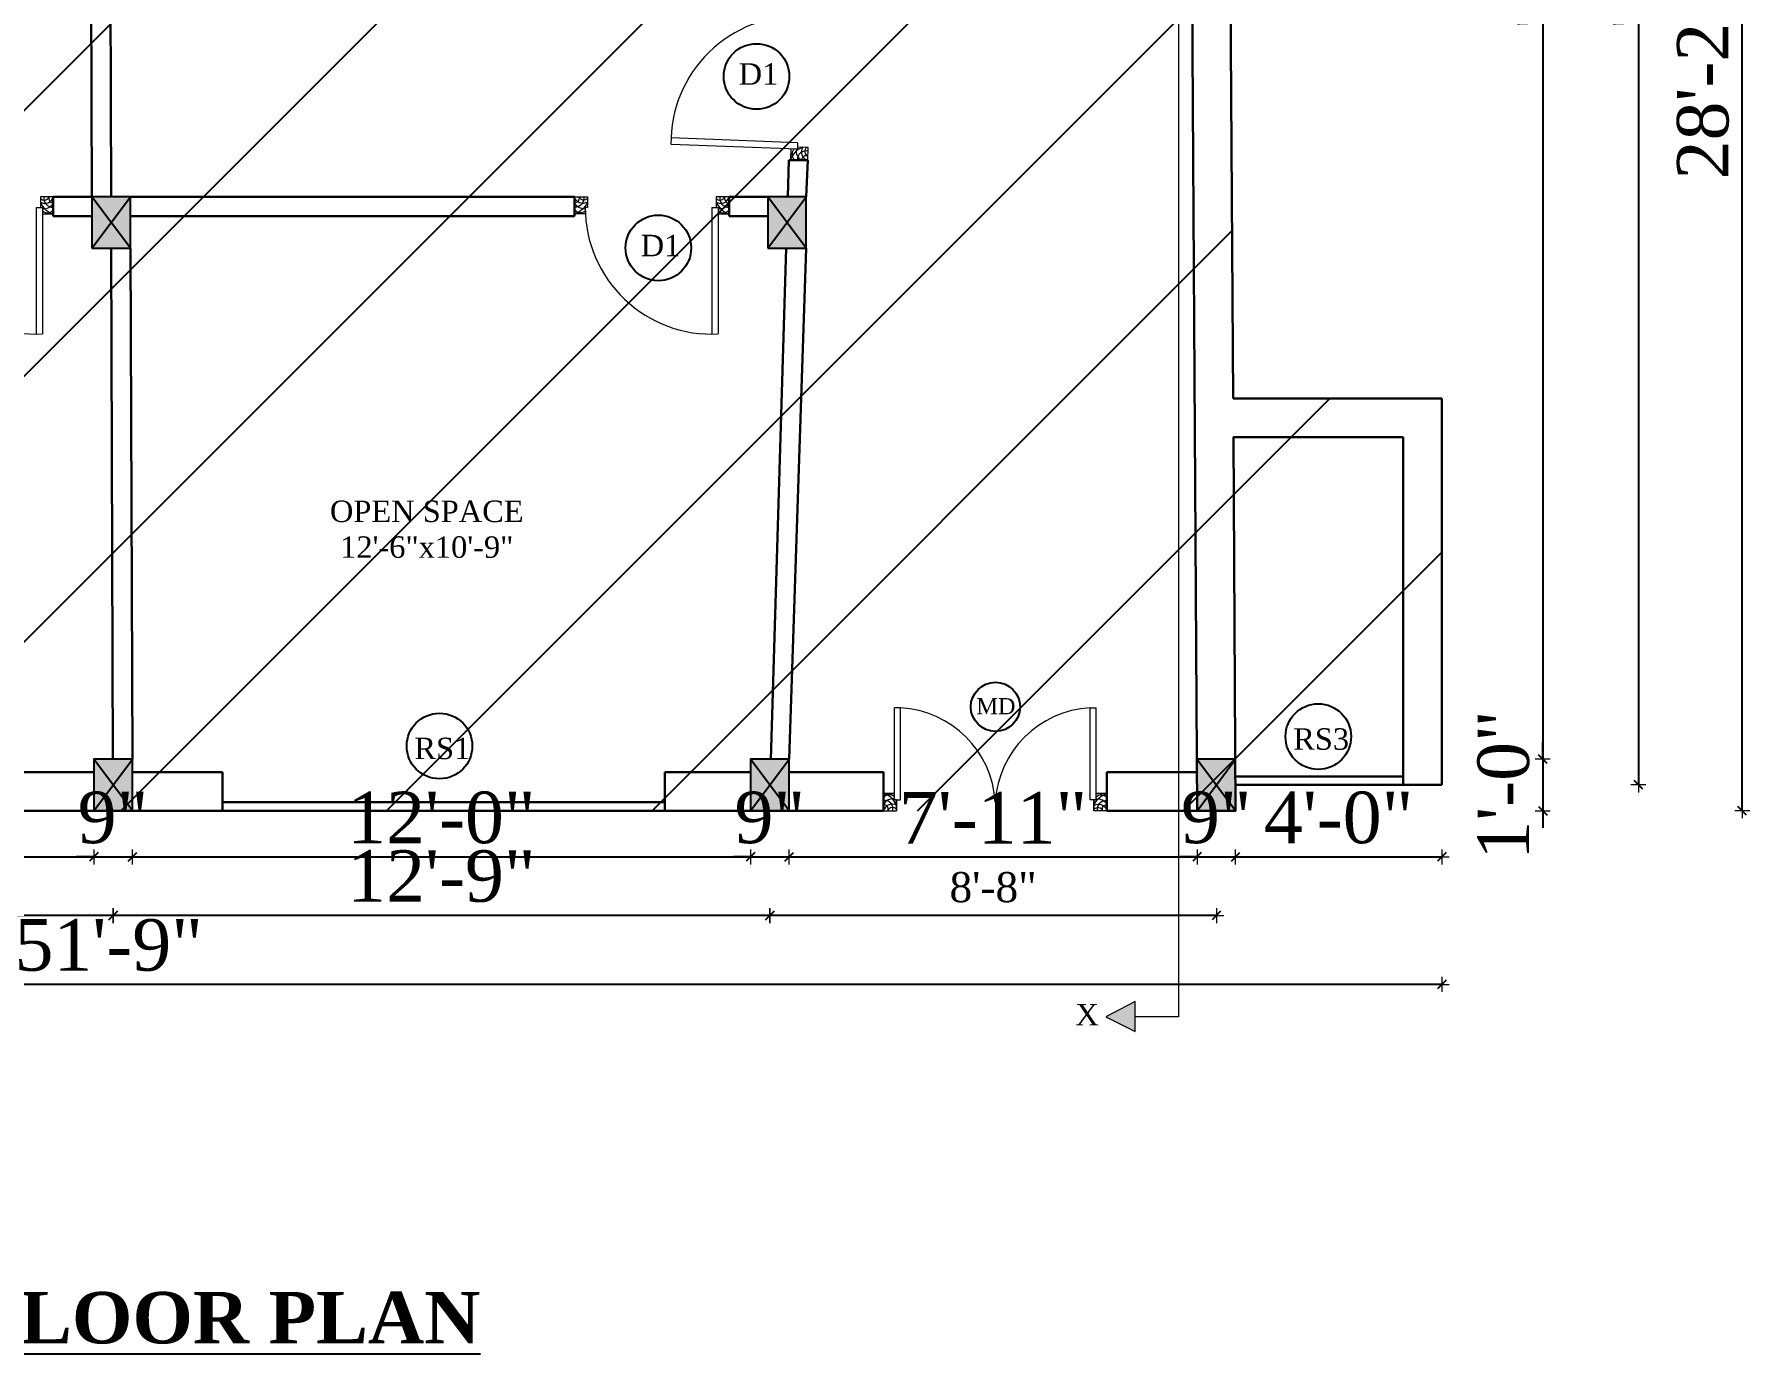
# Model space of a CAD drawing. Header units: inches. Extents: x 2 to 197762, y -33236 to 9.
# Drawn here: x 79396.8 to 79796.4, y -17100.2 to -16792.9 of the extents above; entities that cross this region are included whole.
import ezdxf

# ---------------------------------------------------------------- set-up
doc = ezdxf.new("R2010")
doc.units = ezdxf.units.IN
doc.header["$LTSCALE"] = 5
doc.header["$MEASUREMENT"] = 0
for name, color, linetype, lineweight in [('A-WALL', 7, 'Continuous', 9), ('Dimension', 7, 'Continuous', 18), ('DOOR', 62, 'Continuous', 0)]:
    doc.layers.add(name, color=color, linetype=linetype, lineweight=lineweight)
doc.layers.add('dim line', color=7, linetype='Continuous', lineweight=15, true_color=0xfab2b2)
doc.layers.add('TEXT', color=6, linetype='Continuous')
doc.layers.add('WALL', color=7, linetype='Continuous')
doc.styles.add('ordinary', font='times.ttf')
doc.dimstyles.new('Copy of 96', dxfattribs={"dimtxt": 7, "dimasz": 4, "dimexe": 0.5, "dimexo": 0.5, "dimgap": 3, "dimtad": 1, "dimdec": 1, "dimzin": 11, "dimdsep": 46, "dimlunit": 4, "dimtxsty": 'ordinary', "dimblk": 'OBLIQUE', "dimcen": 0.09, "dimse1": 1, "dimse2": 1, "dimclrt": 6, "dimazin": 0, "dimtfac": 1, "dimtdec": 1, "dimtix": 1, "dimtmove": 2, "dimatfit": 3, "dimldrblk": 'leader', "dimfxl": 0.5, "dimfxlon": 1, "dimtolj": 1, "dimtzin": 0, "dimarcsym": 0})

# ---------------------------------------------------------------- blocks, each defined once
blk = doc.blocks.new('C1a')
at = {"color": 1, "ltscale": 5}
for p, q in [((18657.75, 4625.76), (18648.75, 4625.76)), ((18648.75, 4625.76), (18648.82, 4613.76)), ((18657.82, 4613.76), (18657.75, 4625.76)), ((18648.82, 4613.76), (18657.82, 4613.76))]:
    blk.add_line(p, q, dxfattribs=at)
blk = doc.blocks.new('A$C27B36B59')
at = {"layer": 'DOOR'}
for p, q in [((0, 4), (0, 0)), ((2.5, 4), (0, 4)), ((2.5, 2.5), (2.5, 4)), ((0, 0), (3, 0)), ((3, 2.5), (2.5, 2.5)), ((3, 0), (3, 2.5))]:
    blk.add_line(p, q, dxfattribs=at)
for centre, radius, start, end in [((-1.4, -0.54), 4.75, 22.1411, 72.838), ((1.34, 2.09), 1.64, 45.138, 144.8948), ((2.21, 0.3), 2.49, 83.3149, 152.658), ((0.13, 0.37), 2.05, 349.4875, 93.6805), ((1.96, -0.47), 2.01, 58.7447, 166.495), ((-0.06, 0.32), 1.13, 343.542, 86.947), ((2.08, -0.4), 1.17, 38.2816, 160.1519)]:
    blk.add_arc(centre, radius, start, end, dxfattribs=at)
blk = doc.blocks.new('D2')
at = {"layer": 'DOOR'}
for p, q in [((74473.95, 24047.59), (74473.95, 24018.09)), ((74473.95, 24047.59), (74475.45, 24047.59)), ((74475.45, 24047.59), (74475.45, 24018.13))]:
    blk.add_line(p, q, dxfattribs=at)
blk.add_arc((74473.95, 24047.59), 29.5, 180, 272.9146, dxfattribs=at)
at = {"layer": 'DOOR', "xscale": -1, "rotation": 180}
blk.add_blockref('A$C27B36B59', (74441.95, 24050.09), dxfattribs=at)
at = {"layer": 'DOOR', "rotation": 180}
blk.add_blockref('A$C27B36B59', (74477.95, 24050.09), dxfattribs=at)
blk = doc.blocks.new('x-x')
at = {"ltscale": 5}
for points in [[(11364.03, -701.52), (11364.03, -694.51), (11357.15, -698.09)], [(11364.03, -1135.52), (11364.03, -1128.51), (11357.15, -1132.09)]]:
    blk.add_hatch(color=256, dxfattribs=at).paths.add_polyline_path(points)
for p, q in [((11364.03, -694.51), (11357.15, -698.09)), ((11364.03, -701.52), (11364.03, -694.51)), ((11357.15, -698.09), (11364.03, -701.52)), ((11374.13, -698.09), (11364.03, -698.09)), ((11374.13, -698.09), (11374.13, -1132.09)), ((11364.03, -1128.51), (11357.15, -1132.09)), ((11364.03, -1135.52), (11364.03, -1128.51)), ((11357.15, -1132.09), (11364.03, -1135.52)), ((11374.13, -1132.09), (11364.03, -1132.09))]:
    blk.add_line(p, q, dxfattribs=at)
at = {"layer": 'A-WALL', "color": 1, "ltscale": 5}
blk.add_line((11374.13, -1120.09), (11374.13, -1132.09), dxfattribs=at)
at = {"layer": 'TEXT', "style": 'ordinary'}
for p in [(11350.08, -700.97), (11350.08, -1134.1)]:
    blk.add_text('X', height=5, dxfattribs=at).set_placement(p)
blk = doc.blocks.new('oblique')
at = {"color": 0, "lineweight": -2}
blk.add_line((0.25, 0.25), (-0.25, -0.25), dxfattribs=at)
at = {"layer": 'dim line', "lineweight": 9}
for p, q in [((-0.4375, 0), (0.4375, 0)), ((0, 0.4375), (0, -0.4375))]:
    blk.add_line(p, q, dxfattribs=at)
blk = doc.blocks.new('*D568')
at = {"layer": 'A-WALL', "color": 0, "lineweight": -2, "ltscale": 50, "transparency": 16777216}
blk.add_line((79672.19, -16998.13), (79568.19, -16998.13), dxfattribs=at)
at = {"layer": 'Defpoints', "color": 0, "ltscale": 50, "transparency": 16777216}
for p in [(79568.19, -16973.71), (79672.19, -16973.71), (79568.19, -16998.13)]:
    blk.add_point(p, dxfattribs=at)
at = {"layer": 'A-WALL', "color": 0, "lineweight": -2, "ltscale": 50, "transparency": 16777216, "xscale": 4, "yscale": 4, "zscale": 4, "rotation": 180}
blk.add_blockref('oblique', (79568.19, -16998.13), dxfattribs=at)
at = {"layer": 'A-WALL', "color": 0, "lineweight": -2, "ltscale": 50, "transparency": 16777216, "xscale": 4, "yscale": 4, "zscale": 4}
blk.add_blockref('oblique', (79672.19, -16998.13), dxfattribs=at)
at = {"layer": 'A-WALL', "color": 6, "ltscale": 50, "transparency": 16777216, "insert": (79620.19, -16991.57), "char_height": 7, "attachment_point": 5, "style": 'ordinary'}
blk.add_mtext('\\A1;8\'-8"', dxfattribs=at)
blk = doc.blocks.new('_OBLIQUE')
at = {"color": 0, "linetype": 'ByBlock'}
blk.add_line((-0.5, -0.5), (0.5, 0.5), dxfattribs=at)
blk = doc.blocks.new('leader')
at = {"layer": 'Dimension'}
for p, q in [((0, -4.328), (0, 4.328)), ((-4.424, 0), (4.424, 0))]:
    blk.add_line(p, q, dxfattribs=at)
blk = doc.blocks.new('*D569')
at = {"layer": 'A-WALL', "color": 0, "lineweight": -2, "ltscale": 50, "transparency": 16777216}
blk.add_line((79568.19, -16998.13), (79415.19, -16998.13), dxfattribs=at)
at = {"layer": 'Defpoints', "color": 0, "ltscale": 50, "transparency": 16777216}
for p in [(79415.19, -16973.71), (79568.19, -16973.71), (79415.19, -16998.13)]:
    blk.add_point(p, dxfattribs=at)
at = {"layer": 'A-WALL', "color": 0, "lineweight": -2, "ltscale": 50, "transparency": 16777216, "xscale": 4, "yscale": 4, "zscale": 4, "rotation": 180}
blk.add_blockref('oblique', (79415.19, -16998.13), dxfattribs=at)
at = {"layer": 'A-WALL', "color": 0, "lineweight": -2, "ltscale": 50, "transparency": 16777216, "xscale": 4, "yscale": 4, "zscale": 4}
blk.add_blockref('oblique', (79568.19, -16998.13), dxfattribs=at)
at = {"layer": 'A-WALL', "color": 6, "ltscale": 50, "transparency": 16777216, "insert": (79491.69, -16989), "char_height": 12, "attachment_point": 5, "style": 'ordinary'}
blk.add_mtext('\\A1;12\'-9"', dxfattribs=at)
blk = doc.blocks.new('*D570')
at = {"layer": 'A-WALL', "color": 0, "lineweight": -2, "ltscale": 50, "transparency": 16777216}
blk.add_line((79415.19, -16998.13), (79265.19, -16998.13), dxfattribs=at)
at = {"layer": 'Defpoints', "color": 0, "ltscale": 50, "transparency": 16777216}
for p in [(79265.19, -16973.71), (79415.19, -16973.71), (79265.19, -16998.13)]:
    blk.add_point(p, dxfattribs=at)
at = {"layer": 'A-WALL', "color": 0, "lineweight": -2, "ltscale": 50, "transparency": 16777216, "xscale": 4, "yscale": 4, "zscale": 4, "rotation": 180}
blk.add_blockref('oblique', (79265.19, -16998.13), dxfattribs=at)
at = {"layer": 'A-WALL', "color": 0, "lineweight": -2, "ltscale": 50, "transparency": 16777216, "xscale": 4, "yscale": 4, "zscale": 4}
blk.add_blockref('oblique', (79415.19, -16998.13), dxfattribs=at)
at = {"layer": 'A-WALL', "color": 6, "ltscale": 50, "transparency": 16777216, "insert": (79340.19, -16989.02), "char_height": 12, "attachment_point": 5, "style": 'ordinary'}
blk.add_mtext('\\A1;12\'-6"', dxfattribs=at)
blk = doc.blocks.new('*D556')
at = {"layer": 'A-WALL', "color": 0, "lineweight": -2, "ltscale": 50, "transparency": 16777216}
blk.add_line((79724.69, -17014.18), (79103.69, -17014.18), dxfattribs=at)
at = {"layer": 'Defpoints', "color": 0, "ltscale": 50, "transparency": 16777216}
for p in [(79724.69, -16964.53), (79103.69, -16970.53), (79103.69, -17014.18)]:
    blk.add_point(p, dxfattribs=at)
at = {"layer": 'A-WALL', "color": 0, "lineweight": -2, "ltscale": 50, "transparency": 16777216, "xscale": 4, "yscale": 4, "zscale": 4, "rotation": 180}
blk.add_blockref('oblique', (79103.69, -17014.18), dxfattribs=at)
at = {"layer": 'A-WALL', "color": 0, "lineweight": -2, "ltscale": 50, "transparency": 16777216, "xscale": 4, "yscale": 4, "zscale": 4}
blk.add_blockref('oblique', (79724.69, -17014.18), dxfattribs=at)
at = {"layer": 'A-WALL', "color": 6, "ltscale": 50, "transparency": 16777216, "insert": (79414.19, -17005.05), "char_height": 12, "attachment_point": 5, "style": 'ordinary'}
blk.add_mtext('\\A1;51\'-9"', dxfattribs=at)
blk = doc.blocks.new('*D562')
at = {"layer": 'A-WALL', "color": 0, "lineweight": -2, "ltscale": 50, "transparency": 16777216}
blk.add_line((79269.69, -16984.47), (79410.69, -16984.47), dxfattribs=at)
at = {"layer": 'Defpoints', "color": 0, "ltscale": 50, "transparency": 16777216}
for p in [(79269.69, -16973.71), (79410.69, -16973.71), (79410.69, -16984.47)]:
    blk.add_point(p, dxfattribs=at)
at = {"layer": 'A-WALL', "color": 0, "lineweight": -2, "ltscale": 50, "transparency": 16777216, "xscale": 4, "yscale": 4, "zscale": 4, "rotation": 180}
blk.add_blockref('oblique', (79269.69, -16984.47), dxfattribs=at)
at = {"layer": 'A-WALL', "color": 0, "lineweight": -2, "ltscale": 50, "transparency": 16777216, "xscale": 4, "yscale": 4, "zscale": 4}
blk.add_blockref('oblique', (79410.69, -16984.47), dxfattribs=at)
at = {"layer": 'A-WALL', "color": 6, "ltscale": 50, "transparency": 16777216, "insert": (79340.19, -16975.35), "char_height": 12, "attachment_point": 5, "style": 'ordinary'}
blk.add_mtext('\\A1;11\'-9"', dxfattribs=at)
blk = doc.blocks.new('*D563')
at = {"layer": 'A-WALL', "color": 0, "lineweight": -2, "ltscale": 50, "transparency": 16777216}
for p, q in [((79410.69, -16984.47), (79406.69, -16984.47)), ((79410.69, -16984.47), (79419.69, -16984.47)), ((79419.69, -16984.47), (79423.69, -16984.47))]:
    blk.add_line(p, q, dxfattribs=at)
at = {"layer": 'Defpoints', "color": 0, "ltscale": 50, "transparency": 16777216}
for p in [(79410.69, -16973.71), (79419.69, -16973.71), (79419.69, -16984.47)]:
    blk.add_point(p, dxfattribs=at)
at = {"layer": 'A-WALL', "color": 0, "lineweight": -2, "ltscale": 50, "transparency": 16777216, "xscale": 4, "yscale": 4, "zscale": 4}
blk.add_blockref('oblique', (79410.69, -16984.47), dxfattribs=at)
at = {"layer": 'A-WALL', "color": 0, "lineweight": -2, "ltscale": 50, "transparency": 16777216, "xscale": 4, "yscale": 4, "zscale": 4, "rotation": 180}
blk.add_blockref('oblique', (79419.69, -16984.47), dxfattribs=at)
at = {"layer": 'A-WALL', "color": 6, "ltscale": 50, "transparency": 16777216, "insert": (79415.19, -16975.35), "char_height": 12, "attachment_point": 5, "style": 'ordinary'}
blk.add_mtext('\\A1;9"', dxfattribs=at)
blk = doc.blocks.new('*D564')
at = {"layer": 'A-WALL', "color": 0, "lineweight": -2, "ltscale": 50, "transparency": 16777216}
blk.add_line((79419.69, -16984.47), (79563.69, -16984.47), dxfattribs=at)
at = {"layer": 'Defpoints', "color": 0, "ltscale": 50, "transparency": 16777216}
for p in [(79419.69, -16973.71), (79563.69, -16973.71), (79563.69, -16984.47)]:
    blk.add_point(p, dxfattribs=at)
at = {"layer": 'A-WALL', "color": 0, "lineweight": -2, "ltscale": 50, "transparency": 16777216, "xscale": 4, "yscale": 4, "zscale": 4, "rotation": 180}
blk.add_blockref('oblique', (79419.69, -16984.47), dxfattribs=at)
at = {"layer": 'A-WALL', "color": 0, "lineweight": -2, "ltscale": 50, "transparency": 16777216, "xscale": 4, "yscale": 4, "zscale": 4}
blk.add_blockref('oblique', (79563.69, -16984.47), dxfattribs=at)
at = {"layer": 'A-WALL', "color": 6, "ltscale": 50, "transparency": 16777216, "insert": (79491.69, -16975.37), "char_height": 12, "attachment_point": 5, "style": 'ordinary'}
blk.add_mtext('\\A1;12\'-0"', dxfattribs=at)
blk = doc.blocks.new('*D565')
at = {"layer": 'A-WALL', "color": 0, "lineweight": -2, "ltscale": 50, "transparency": 16777216}
for p, q in [((79563.69, -16984.47), (79559.69, -16984.47)), ((79563.69, -16984.47), (79572.69, -16984.47)), ((79572.69, -16984.47), (79576.69, -16984.47))]:
    blk.add_line(p, q, dxfattribs=at)
at = {"layer": 'Defpoints', "color": 0, "ltscale": 50, "transparency": 16777216}
for p in [(79563.69, -16973.71), (79572.69, -16973.71), (79572.69, -16984.47)]:
    blk.add_point(p, dxfattribs=at)
at = {"layer": 'A-WALL', "color": 0, "lineweight": -2, "ltscale": 50, "transparency": 16777216, "xscale": 4, "yscale": 4, "zscale": 4}
blk.add_blockref('oblique', (79563.69, -16984.47), dxfattribs=at)
at = {"layer": 'A-WALL', "color": 0, "lineweight": -2, "ltscale": 50, "transparency": 16777216, "xscale": 4, "yscale": 4, "zscale": 4, "rotation": 180}
blk.add_blockref('oblique', (79572.69, -16984.47), dxfattribs=at)
at = {"layer": 'A-WALL', "color": 6, "ltscale": 50, "transparency": 16777216, "insert": (79568.19, -16975.35), "char_height": 12, "attachment_point": 5, "style": 'ordinary'}
blk.add_mtext('\\A1;9"', dxfattribs=at)
blk = doc.blocks.new('*D566')
at = {"layer": 'A-WALL', "color": 0, "lineweight": -2, "ltscale": 50, "transparency": 16777216}
blk.add_line((79572.69, -16984.47), (79667.69, -16984.47), dxfattribs=at)
at = {"layer": 'Defpoints', "color": 0, "ltscale": 50, "transparency": 16777216}
for p in [(79572.69, -16973.71), (79667.69, -16973.71), (79667.69, -16984.47)]:
    blk.add_point(p, dxfattribs=at)
at = {"layer": 'A-WALL', "color": 0, "lineweight": -2, "ltscale": 50, "transparency": 16777216, "xscale": 4, "yscale": 4, "zscale": 4, "rotation": 180}
blk.add_blockref('oblique', (79572.69, -16984.47), dxfattribs=at)
at = {"layer": 'A-WALL', "color": 0, "lineweight": -2, "ltscale": 50, "transparency": 16777216, "xscale": 4, "yscale": 4, "zscale": 4}
blk.add_blockref('oblique', (79667.69, -16984.47), dxfattribs=at)
at = {"layer": 'A-WALL', "color": 6, "ltscale": 50, "transparency": 16777216, "insert": (79620.19, -16975.35), "char_height": 12, "attachment_point": 5, "style": 'ordinary'}
blk.add_mtext('\\A1;7\'-11"', dxfattribs=at)
blk = doc.blocks.new('*D589')
at = {"layer": 'A-WALL', "color": 0, "lineweight": -2, "ltscale": 50, "transparency": 16777216}
for p, q in [((79667.69, -16984.47), (79663.69, -16984.47)), ((79667.69, -16984.47), (79676.69, -16984.47)), ((79676.69, -16984.47), (79680.69, -16984.47))]:
    blk.add_line(p, q, dxfattribs=at)
at = {"layer": 'Defpoints', "color": 0, "ltscale": 50, "transparency": 16777216}
for p in [(79667.69, -16973.71), (79676.69, -16973.71), (79676.69, -16984.47)]:
    blk.add_point(p, dxfattribs=at)
at = {"layer": 'A-WALL', "color": 0, "lineweight": -2, "ltscale": 50, "transparency": 16777216, "xscale": 4, "yscale": 4, "zscale": 4}
blk.add_blockref('oblique', (79667.69, -16984.47), dxfattribs=at)
at = {"layer": 'A-WALL', "color": 0, "lineweight": -2, "ltscale": 50, "transparency": 16777216, "xscale": 4, "yscale": 4, "zscale": 4, "rotation": 180}
blk.add_blockref('oblique', (79676.69, -16984.47), dxfattribs=at)
at = {"layer": 'A-WALL', "color": 6, "ltscale": 50, "transparency": 16777216, "insert": (79672.19, -16975.35), "char_height": 12, "attachment_point": 5, "style": 'ordinary'}
blk.add_mtext('\\A1;9"', dxfattribs=at)
blk = doc.blocks.new('*D590')
at = {"layer": 'A-WALL', "color": 0, "lineweight": -2, "ltscale": 50, "transparency": 16777216}
blk.add_line((79676.69, -16984.47), (79724.69, -16984.47), dxfattribs=at)
at = {"layer": 'Defpoints', "color": 0, "ltscale": 50, "transparency": 16777216}
for p in [(79724.69, -16967.71), (79676.69, -16973.71), (79724.69, -16984.47)]:
    blk.add_point(p, dxfattribs=at)
at = {"layer": 'A-WALL', "color": 0, "lineweight": -2, "ltscale": 50, "transparency": 16777216, "xscale": 4, "yscale": 4, "zscale": 4, "rotation": 180}
blk.add_blockref('oblique', (79676.69, -16984.47), dxfattribs=at)
at = {"layer": 'A-WALL', "color": 0, "lineweight": -2, "ltscale": 50, "transparency": 16777216, "xscale": 4, "yscale": 4, "zscale": 4}
blk.add_blockref('oblique', (79724.69, -16984.47), dxfattribs=at)
at = {"layer": 'A-WALL', "color": 6, "ltscale": 50, "transparency": 16777216, "insert": (79700.69, -16975.37), "char_height": 12, "attachment_point": 5, "style": 'ordinary'}
blk.add_mtext('\\A1;4\'-0"', dxfattribs=at)
blk = doc.blocks.new('*D593')
at = {"layer": 'A-WALL', "color": 0, "lineweight": -2, "ltscale": 50, "transparency": 16777216}
blk.add_line((79748.22, -16577.34), (79748.22, -16961.71), dxfattribs=at)
at = {"layer": 'Defpoints', "color": 0, "ltscale": 50, "transparency": 16777216}
for p in [(77864.97, -16577.34, -58.17), (79676.62, -16961.71), (79748.22, -16961.71)]:
    blk.add_point(p, dxfattribs=at)
at = {"layer": 'A-WALL', "color": 0, "lineweight": -2, "ltscale": 50, "transparency": 16777216, "xscale": 4, "yscale": 4, "zscale": 4}
for p, rotation in [((79748.22, -16577.34), 90), ((79748.22, -16961.71), 270)]:
    blk.add_blockref('oblique', p, dxfattribs=dict(at, rotation=rotation))
at = {"layer": 'A-WALL', "color": 6, "ltscale": 50, "transparency": 16777216, "insert": (79739.12, -16769.53), "char_height": 12, "attachment_point": 5, "rotation": 90, "style": 'ordinary'}
blk.add_mtext('\\A1;32\'-0"', dxfattribs=at)
blk = doc.blocks.new('*D594')
at = {"layer": 'A-WALL', "color": 0, "lineweight": -2, "ltscale": 50, "transparency": 16777216}
for p, q in [((79748.22, -16961.71), (79748.22, -16957.71)), ((79748.22, -16961.71), (79748.22, -16973.71)), ((79748.22, -16973.71), (79748.22, -16977.71))]:
    blk.add_line(p, q, dxfattribs=at)
at = {"layer": 'Defpoints', "color": 0, "ltscale": 50, "transparency": 16777216}
for p in [(79676.62, -16961.71), (79676.69, -16973.71), (79748.22, -16973.71)]:
    blk.add_point(p, dxfattribs=at)
at = {"layer": 'A-WALL', "color": 0, "lineweight": -2, "ltscale": 50, "transparency": 16777216, "xscale": 4, "yscale": 4, "zscale": 4}
for p, rotation in [((79748.22, -16961.71), 270), ((79748.22, -16973.71), 90)]:
    blk.add_blockref('oblique', p, dxfattribs=dict(at, rotation=rotation))
at = {"layer": 'A-WALL', "color": 6, "ltscale": 50, "transparency": 16777216, "insert": (79739.12, -16967.71), "char_height": 12, "attachment_point": 5, "rotation": 90, "style": 'ordinary'}
blk.add_mtext('\\A1;1\'-0"', dxfattribs=at)
blk = doc.blocks.new('*D595')
at = {"layer": 'A-WALL', "color": 0, "lineweight": -2, "ltscale": 50, "transparency": 16777216}
blk.add_line((79770.52, -16571.34), (79770.52, -16967.71), dxfattribs=at)
at = {"layer": 'Defpoints', "color": 0, "ltscale": 50, "transparency": 16777216}
for p in [(77864.92, -16571.34, -58.17), (79676.66, -16967.71), (79770.52, -16967.71)]:
    blk.add_point(p, dxfattribs=at)
at = {"layer": 'A-WALL', "color": 0, "lineweight": -2, "ltscale": 50, "transparency": 16777216, "xscale": 4, "yscale": 4, "zscale": 4}
for p, rotation in [((79770.52, -16571.34), 90), ((79770.52, -16967.71), 270)]:
    blk.add_blockref('oblique', p, dxfattribs=dict(at, rotation=rotation))
at = {"layer": 'A-WALL', "color": 6, "ltscale": 50, "transparency": 16777216, "insert": (79761.42, -16769.53), "char_height": 12, "attachment_point": 5, "rotation": 90, "style": 'ordinary'}
blk.add_mtext('\\A1;33\'-0"', dxfattribs=at)
blk = doc.blocks.new('*D567')
at = {"layer": 'A-WALL', "color": 0, "lineweight": -2, "ltscale": 50, "transparency": 16777216}
blk.add_line((79794.68, -16973.71), (79794.68, -16635.71), dxfattribs=at)
at = {"layer": 'Defpoints', "color": 0, "ltscale": 50, "transparency": 16777216}
for p in [(79674.62, -16635.71), (79794.68, -16635.71), (79676.69, -16973.71)]:
    blk.add_point(p, dxfattribs=at)
at = {"layer": 'A-WALL', "color": 0, "lineweight": -2, "ltscale": 50, "transparency": 16777216, "xscale": 4, "yscale": 4, "zscale": 4}
for p, rotation in [((79794.68, -16635.71), 90), ((79794.68, -16973.71), 270)]:
    blk.add_blockref('oblique', p, dxfattribs=dict(at, rotation=rotation))
at = {"layer": 'A-WALL', "color": 6, "ltscale": 50, "transparency": 16777216, "insert": (79785.58, -16804.71), "char_height": 12, "attachment_point": 5, "rotation": 90, "style": 'ordinary'}
blk.add_mtext('\\A1;28\'-2"', dxfattribs=at)

msp = doc.modelspace()

# ---------------------------------------------------------------- hatches: boundary and pattern name
at = {"layer": 'WALL', "linetype": 'ByBlock', "ltscale": 5, "true_color": 0xf8991e}
h = msp.add_hatch(dxfattribs=at)
h.set_pattern_fill('ANSI31', color=30, scale=350)
h.set_pattern_definition([(45, (72659.39, -14388.66), (-30.93592, 30.93592), [])])
h.paths.add_polyline_path([(79103.69, -16973.71), (79295.62, -16635.71), (79674.62, -16635.71), (79676.1, -16877.71), (79724.69, -16877.71), (79724.69, -16967.71), (79676.69, -16967.71), (79676.69, -16973.71)])
h = msp.add_hatch(color=30, dxfattribs=at)
h.dxf.hatch_style = 1
h.paths.add_polyline_path([(79414.76, -16836.71), (79410.26, -16842.71), (79419.26, -16842.71)])
h.paths.add_polyline_path([(79419.26, -16842.71), (79419.26, -16830.71), (79414.76, -16836.71)])
h.paths.add_polyline_path([(79414.76, -16836.71), (79419.26, -16830.71), (79410.26, -16830.71)])
h.paths.add_polyline_path([(79410.26, -16830.71), (79410.26, -16842.71), (79414.76, -16836.71)])
h = msp.add_hatch(color=30, dxfattribs=at)
h.dxf.hatch_style = 1
h.paths.add_polyline_path([(79572.18, -16836.71), (79567.68, -16842.71), (79576.68, -16842.71)])
h.paths.add_polyline_path([(79576.68, -16842.71), (79576.68, -16830.71), (79572.18, -16836.71)])
h.paths.add_polyline_path([(79572.18, -16836.71), (79576.68, -16830.71), (79567.68, -16830.71)])
h.paths.add_polyline_path([(79567.68, -16830.71), (79567.68, -16842.71), (79572.18, -16836.71)])
h = msp.add_hatch(color=30, dxfattribs=at)
h.dxf.hatch_style = 1
h.paths.add_polyline_path([(79415.19, -16967.71), (79410.69, -16973.71), (79419.69, -16973.71)])
h.paths.add_polyline_path([(79419.69, -16973.71), (79419.69, -16961.71), (79415.19, -16967.71)])
h.paths.add_polyline_path([(79415.19, -16967.71), (79419.69, -16961.71), (79410.69, -16961.71)])
h.paths.add_polyline_path([(79410.69, -16961.71), (79410.69, -16973.71), (79415.19, -16967.71)])
h = msp.add_hatch(color=30, dxfattribs=at)
h.dxf.hatch_style = 1
h.paths.add_polyline_path([(79568.19, -16967.71), (79563.69, -16973.71), (79572.69, -16973.71)])
h.paths.add_polyline_path([(79572.69, -16973.71), (79572.69, -16961.71), (79568.19, -16967.71)])
h.paths.add_polyline_path([(79568.19, -16967.71), (79572.69, -16961.71), (79563.69, -16961.71)])
h.paths.add_polyline_path([(79563.69, -16961.71), (79563.69, -16973.71), (79568.19, -16967.71)])
h = msp.add_hatch(color=30, dxfattribs=at)
h.dxf.hatch_style = 1
h.paths.add_polyline_path([(79676.69, -16973.71), (79672.16, -16967.71), (79667.69, -16973.71)])
h.paths.add_polyline_path([(79676.69, -16973.71), (79676.62, -16961.71), (79672.16, -16967.71)])
h.paths.add_polyline_path([(79676.62, -16961.71), (79667.62, -16961.71), (79672.16, -16967.71)])
h.paths.add_polyline_path([(79672.16, -16967.71), (79667.62, -16961.71), (79667.69, -16973.71)])

# ---------------------------------------------------------------- linework, layer by layer
at = {"color": 1, "ltscale": 5}
for p, q in [((79410.26, -16842.71), (79419.26, -16830.71)), ((79419.26, -16842.71), (79410.26, -16830.71)), ((79567.68, -16842.71), (79576.68, -16830.71)), ((79576.68, -16842.71), (79567.68, -16830.71)), ((79410.69, -16973.71), (79419.69, -16961.71)), ((79419.69, -16973.71), (79410.69, -16961.71)), ((79563.69, -16973.71), (79572.69, -16961.71)), ((79572.69, -16973.71), (79563.69, -16961.71)), ((79676.69, -16973.71), (79667.62, -16961.71)), ((79667.69, -16973.71), (79676.62, -16961.71))]:
    msp.add_line(p, q, dxfattribs=at)
at = {"layer": 'A-WALL', "lineweight": 30}
for p, q in [((79667.69, -16973.71), (79665.62, -16635.71)), ((79676.1, -16877.71), (79674.62, -16635.71)), ((79410.26, -16830.71), (79410.05, -16777.71)), ((79414.76, -16830.69), (79414.55, -16777.69)), ((79572.62, -16822.21), (79572.36, -16830.71)), ((79572.62, -16822.21), (79577, -16822.21)), ((79577, -16822.21), (79576.68, -16830.71)), ((79401.26, -16830.71), (79401.26, -16835.21)), ((79410.26, -16830.71), (79401.26, -16830.71)), ((79419.24, -16830.71), (79522.68, -16830.71)), ((79522.68, -16830.71), (79522.68, -16835.21)), ((79558.68, -16830.71), (79567.68, -16830.71)), ((79558.68, -16830.71), (79558.68, -16835.21)), ((79410.26, -16835.21), (79401.26, -16835.21)), ((79419.24, -16835.21), (79522.68, -16835.21)), ((79558.68, -16835.21), (79567.68, -16835.21)), ((79415.17, -16961.71), (79414.78, -16842.71)), ((79419.69, -16961.71), (79419.26, -16842.71)), ((79572, -16842.71), (79568.38, -16961.71)), ((79576.68, -16842.71), (79572.69, -16961.71)), ((79724.69, -16877.71), (79676.1, -16877.71)), ((79724.69, -16967.71), (79724.69, -16877.71)), ((79715.69, -16886.71), (79676.1, -16886.71)), ((79676.69, -16973.71), (79676.16, -16886.71)), ((79715.69, -16967.71), (79715.69, -16886.71)), ((79389.69, -16964.71), (79410.69, -16964.71)), ((79419.69, -16964.71), (79440.69, -16964.71)), ((79440.69, -16973.71), (79440.69, -16964.71)), ((79543.69, -16964.71), (79563.69, -16964.71)), ((79543.69, -16973.71), (79543.69, -16964.71)), ((79572.69, -16964.71), (79594.69, -16964.71)), ((79594.69, -16973.71), (79594.69, -16964.71)), ((79646.69, -16964.71), (79667.64, -16964.77)), ((79646.69, -16973.71), (79646.69, -16964.71)), ((79676.69, -16965.71), (79715.69, -16965.71)), ((79676.69, -16967.71), (79724.69, -16967.71)), ((79389.69, -16973.71), (79440.69, -16973.71)), ((79440.69, -16971.71), (79543.69, -16971.71)), ((79440.69, -16973.71), (79543.69, -16973.71)), ((79543.69, -16973.71), (79594.69, -16973.71)), ((79646.69, -16973.71), (79676.69, -16973.71))]:
    msp.add_line(p, q, dxfattribs=at)
at = {"layer": 'DOOR', "ltscale": 0.5}
for p, q in [((79598.59, -16949.76), (79597.19, -16949.76)), ((79597.19, -16971.21), (79597.19, -16949.76)), ((79598.59, -16971.21), (79598.59, -16949.76)), ((79642.79, -16971.21), (79642.79, -16949.76)), ((79642.79, -16949.76), (79644.19, -16949.76)), ((79644.19, -16971.21), (79644.19, -16949.76)), ((79594.69, -16969.71), (79597.09, -16969.71)), ((79646.69, -16969.71), (79644.29, -16969.71)), ((79594.69, -16973.71), (79597.69, -16973.71)), ((79597.19, -16971.21), (79598.59, -16971.21)), ((79597.69, -16971.31), (79597.69, -16973.71)), ((79644.19, -16971.21), (79642.79, -16971.21)), ((79643.69, -16971.31), (79643.69, -16973.71))]:
    msp.add_line(p, q, dxfattribs=at)
for centre, start, end in [((79597.36, -16973.11), 3.4196, 86.9665), ((79644.03, -16973.11), 93.0335, 176.5804)]:
    msp.add_arc(centre, 23.38, start, end, dxfattribs=at)
at = {"layer": 'TEXT'}
for centre, radius in [((79565.08, -16802.69), 7.64), ((79542.21, -16842.63), 7.64), ((79620.73, -16949.5), 5.73), ((79695.94, -16956.45), 7.64), ((79491.23, -16958.64), 7.64)]:
    msp.add_circle(centre, radius, dxfattribs=at)
at = {"layer": 'WALL', "color": 2, "linetype": 'ByBlock', "ltscale": 5}
for points in [[(79410.26, -16842.71), (79419.26, -16842.71), (79419.26, -16830.71), (79410.26, -16830.71)], [(79567.68, -16842.71), (79576.68, -16842.71), (79576.68, -16830.71), (79567.68, -16830.71)], [(79410.69, -16973.71), (79419.69, -16973.71), (79419.69, -16961.71), (79410.69, -16961.71)], [(79563.69, -16973.71), (79572.69, -16973.71), (79572.69, -16961.71), (79563.69, -16961.71)], [(79667.62, -16961.71), (79667.69, -16973.71), (79676.69, -16973.71), (79676.62, -16961.71)]]:
    msp.add_lwpolyline(points, close=True, dxfattribs=at)

# ---------------------------------------------------------------- block references
at = {"layer": 'A-WALL', "color": 1}
msp.add_blockref('x-x', (68289.28, -15889.62), dxfattribs=at)
at = {"layer": 'DOOR'}
msp.add_blockref('A$C27B36B59', (79594.69, -16973.71), dxfattribs=at)
at = {"layer": 'DOOR', "xscale": -1}
msp.add_blockref('A$C27B36B59', (79646.69, -16973.71), dxfattribs=at)
at = {"layer": 'WALL', "color": 2, "linetype": 'ByBlock', "rotation": 267.8625062016944}
msp.add_blockref('D2', (58321.5, 58500.93), dxfattribs=at)
at = {"layer": 'WALL', "color": 2, "linetype": 'ByBlock'}
for p in [(4923.31, -40880.8), (5080.73, -40880.8)]:
    msp.add_blockref('D2', p, dxfattribs=at)
at = {"layer": 'WALL', "color": 2, "linetype": 'ByBlock', "ltscale": 5}
msp.add_blockref('C1a', (61018.88, -21587.47), dxfattribs=at)

# ---------------------------------------------------------------- texts
at = {"layer": 'TEXT', "style": 'ordinary'}
for s, height, rotation, p in [('D1', 5, 359.9996, (79560.93, -16804.61)), ('D1', 5, 0.0004, (79538.11, -16844.56)), ('MD', 3.75, 359.9996, (79616.28, -16951.23)), ('RS1', 5, 0.0004, (79485.38, -16961.7)), ('RS3', 5, 0.0004, (79690.1, -16959.51))]:
    msp.add_text(s, height=height, rotation=rotation, dxfattribs=at).set_placement(p)
at = {"layer": 'TEXT', "insert": (79488.27, -16914.88), "char_height": 5, "attachment_point": 8, "rotation": 359.9996, "style": 'ordinary'}
msp.add_mtext_dynamic_manual_height_columns('OPEN SPACE\\P12\'-6"x10\'-9"', width=101.5687, gutter_width=1720.72, heights=[0], dxfattribs=at)
at = {"layer": 'TEXT', "insert": (79399.05, -17097.96), "char_height": 12, "width": 219.8151, "attachment_point": 8, "rotation": 359.9996, "style": 'ordinary'}
msp.add_mtext('{\\fTimes New Roman|b1|i0|c0|p18;\\LGROUND FLOOR PLAN}', dxfattribs=at)

# ---------------------------------------------------------------- dimensions: what is measured, and where the dimension line sits
at = {"layer": 'A-WALL', "ltscale": 50}
for base, p1, p2, picture, middle in [((79770.52, -16967.71), (77864.92, -16571.34, -58.17), (79676.66, -16967.71), '*D595', (79761.42, -16769.53)), ((79748.22, -16961.71), (77864.97, -16577.34, -58.17), (79676.62, -16961.71), '*D593', (79739.12, -16769.53)), ((79794.68, -16635.71), (79676.69, -16973.71), (79674.62, -16635.71), '*D567', (79785.58, -16804.71)), ((79748.22, -16973.71), (79676.62, -16961.71), (79676.69, -16973.71), '*D594', (79739.12, -16967.71))]:
    dim = msp.add_linear_dim(base=base, p1=p1, p2=p2, angle=90, dimstyle='Copy of 96', override={"dimtxt": 12, "dimdec": 0, "dimblk": 'oblique', "dimtdec": 0, "dimarcsym": 1}, dxfattribs=at)
    dim.commit()
    dim.dimension.update_dxf_attribs({"geometry": picture, "text_midpoint": middle})
for base, p1, p2, picture, middle in [((79103.69, -17014.18), (79724.69, -16964.53), (79103.69, -16970.53), '*D556', (79414.19, -17005.05)), ((79410.69, -16984.47), (79269.69, -16973.71), (79410.69, -16973.71), '*D562', (79340.19, -16975.35)), ((79419.69, -16984.47), (79410.69, -16973.71), (79419.69, -16973.71), '*D563', (79415.19, -16975.35)), ((79563.69, -16984.47), (79419.69, -16973.71), (79563.69, -16973.71), '*D564', (79491.69, -16975.37)), ((79572.69, -16984.47), (79563.69, -16973.71), (79572.69, -16973.71), '*D565', (79568.19, -16975.35)), ((79667.69, -16984.47), (79572.69, -16973.71), (79667.69, -16973.71), '*D566', (79620.19, -16975.35)), ((79676.69, -16984.47), (79667.69, -16973.71), (79676.69, -16973.71), '*D589', (79672.19, -16975.35)), ((79724.69, -16984.47), (79676.69, -16973.71), (79724.69, -16967.71), '*D590', (79700.69, -16975.37)), ((79265.19, -16998.13), (79415.19, -16973.71), (79265.19, -16973.71), '*D570', (79340.19, -16989.02)), ((79415.19, -16998.13), (79568.19, -16973.71), (79415.19, -16973.71), '*D569', (79491.69, -16989))]:
    dim = msp.add_linear_dim(base=base, p1=p1, p2=p2, dimstyle='Copy of 96', override={"dimtxt": 12, "dimdec": 0, "dimblk": 'oblique', "dimtdec": 0, "dimarcsym": 1}, dxfattribs=at)
    dim.commit()
    dim.dimension.update_dxf_attribs({"geometry": picture, "text_midpoint": middle})
dim = msp.add_aligned_dim(p1=(79672.19, -16973.71), p2=(79568.19, -16973.71), distance=24.41, dimstyle='Copy of 96', override={"dimdec": 0, "dimblk": 'oblique', "dimtdec": 0, "dimarcsym": 1}, dxfattribs=at)
dim.commit()
dim.dimension.update_dxf_attribs({"geometry": '*D568', "text_midpoint": (79620.19, -16991.57)})

doc.saveas('drawing.dxf')
